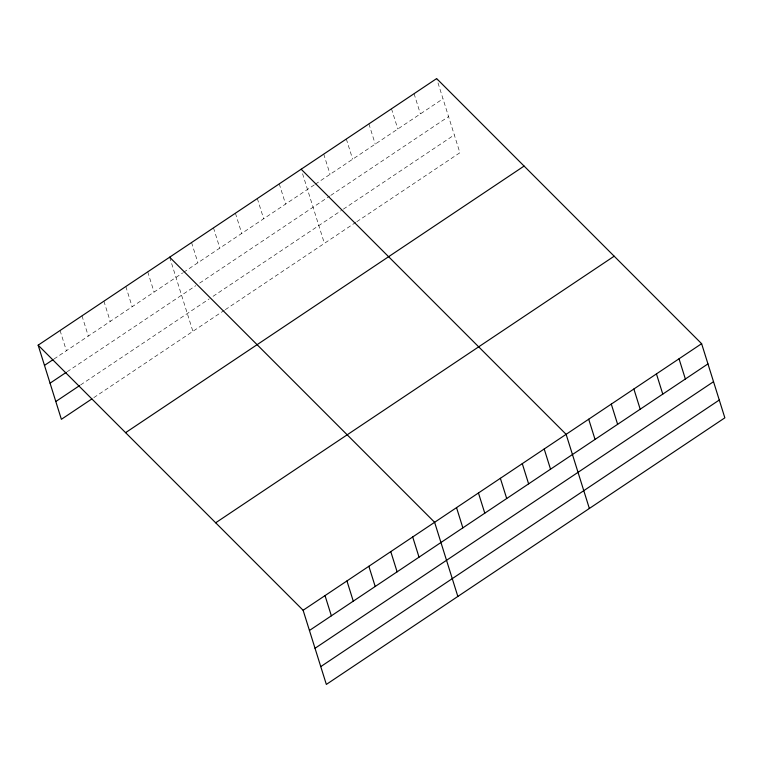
<?xml version="1.0" encoding="UTF-8"?>
<svg xmlns="http://www.w3.org/2000/svg" width="763" height="763" viewBox="0 0 763 763"><rect width="100%" height="100%" fill="white"/><g stroke="black" fill="none" stroke-linecap="round" stroke-linejoin="round"><path stroke-width="0.57" stroke-dasharray="3.81 2.86" d="M54.011 359.011L182.662 272.944M183.616 272.305L314.366 184.837M315.348 184.179L442.988 98.789M67.211 371.705L195.862 285.648M199.677 283.092L329.769 196.062M330.751 195.404L448.568 116.596M80.582 384.943L209.234 298.886M213.049 296.33L341.404 210.464M343.369 209.148L454.309 134.927M93.782 397.647L224.341 310.303M225.295 309.673L355.816 222.348M356.798 221.699L459.889 152.734L436.655 78.579M414.071 93.687L420.403 113.897M391.495 108.794L397.828 129.004M368.911 123.902L375.243 144.112M346.326 139.009L352.659 159.219M323.741 154.116L330.083 174.326M302.568 173.716L324.399 243.368M279.248 183.883L285.581 204.093M257.331 198.552L263.664 218.762M235.414 213.211L241.747 233.421M213.497 227.87L219.83 248.08M191.57 242.539L197.903 262.749M169.653 257.198L192.896 331.342M147.736 271.857L154.069 292.067M125.819 286.526L132.152 306.736M103.902 301.185L110.234 321.395M81.984 315.844L88.317 336.054M60.067 330.513L66.4 350.722"/><path stroke-width="1.14" d="M38.15 345.172L436.655 78.579L701.617 343.684L724.85 417.828L326.345 684.421L303.111 610.266L38.15 345.172L61.383 419.316L91.884 398.915M44.483 365.382L53.057 359.64M50.062 383.179L66.257 372.344M55.804 401.519L79.629 385.582M125.59 432.659L524.095 166.067M215.671 522.789L614.177 256.196M303.111 610.266L701.617 343.684M309.444 630.476L707.95 363.894M315.024 648.283L713.529 381.691M320.765 666.614L719.271 400.031M301.166 169.224L566.117 434.319L589.36 508.473M169.653 257.198L434.614 522.293L457.848 596.447M679.032 358.791L685.365 379.001M656.447 373.899L662.78 394.109M633.872 389.006L640.205 409.216M611.287 404.104L617.62 424.314M588.702 419.211L595.035 439.421M544.2 448.987L550.533 469.197M522.283 463.646L528.616 483.856M500.366 478.306L506.699 498.516M478.449 492.974L484.782 513.184M456.532 507.633L462.864 527.843M412.697 536.961L419.03 557.171M390.78 551.62L397.113 571.83M368.863 566.28L375.196 586.489M346.946 580.948L353.279 601.158M325.028 595.607L331.361 615.817"/></g></svg>
